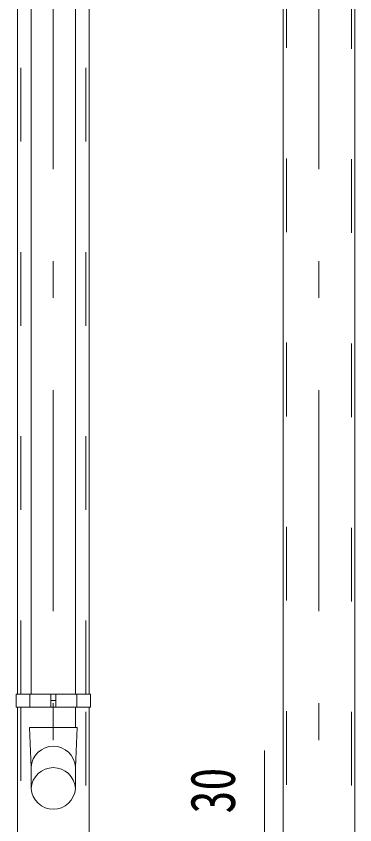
# Model space of a CAD drawing. Units: millimetres, scale not verified. Extents: x -31546 to 31551, y -14700 to 14700.
# Drawn here: x 20637 to 22109, y 1694 to 5205 of the extents above; entities that cross this region are included whole.
import ezdxf
from ezdxf.enums import TextEntityAlignment as Align

# ---------------------------------------------------------------- set-up
doc = ezdxf.new("R2010")
doc.units = ezdxf.units.MM
doc.header["$LTSCALE"] = 80
doc.linetypes.add('USER2', pattern=[10, 4, -6])
doc.linetypes.add('USER3', pattern=[24, 12, -5, 2, -5])
for name, color, linetype, lineweight in [('0-6_2-02BOLD', 7, 'Continuous', 18), ('0-7_2-12HIDDEN', 3, 'USER2', 18), ('0-8_2-22CENTER', 3, 'USER3', 18), ('0-A_2-52DIM', 3, 'Continuous', 18)]:
    doc.layers.add(name, color=color, linetype=linetype, lineweight=lineweight)
doc.styles.add('ＭＳ ゴシック', font='')
doc.styles.get('ＭＳ ゴシック').set_extended_font_data('MS Gothic')

msp = doc.modelspace()

# ---------------------------------------------------------------- linework, layer by layer
at = {"layer": '0-6_2-02BOLD'}
for p, q in [((20702.26, 8497.9), (20702.26, 2260.9)), ((20894.79, 8497.9), (20894.79, 2260.9)), ((20642.59, 2260.9), (20642.59, 7787.41)), ((20954.44, 2260.9), (20954.44, 7787.41)), ((21797.6, 1063.9), (21797.6, 7787.41)), ((22109.45, 7787.41), (22109.45, 1063.9)), ((20636.99, 2204.9), (20636.99, 2260.9)), ((20696.69, 2204.9), (20696.69, 2260.9)), ((20787.84, 2204.9), (20787.84, 2260.9)), ((20809.19, 2260.9), (20809.19, 2204.9)), ((20900.34, 2204.9), (20900.34, 2260.9)), ((20787.84, 2232.9), (20809.19, 2232.9)), ((20642.59, 2204.9), (20642.58, 1063.9)), ((20894.73, 2204.9), (20894.73, 2115.78)), ((20954.44, 2204.9), (20954.43, 1063.9))]:
    msp.add_line(p, q, dxfattribs=at)
for points in [[(20636.99, 2204.9), (20960.04, 2204.9), (20960.04, 2260.9), (20636.99, 2260.9)], [(20894.75, 1851.51), (20894.75, 1941.96), (20901.75, 2115.79), (20695.25, 2115.79), (20702.26, 1941.96), (20702.26, 1851.51)]]:
    msp.add_lwpolyline(points, dxfattribs=at)
for centre, radius, start, end in [((20798.52, 1938.53), 96.43, 3.55867, 176.44133), ((20798.52, 1845.52), 96.43, 3.55867, 176.44133), ((20798.52, 1857.5), 96.44, 183.56303, 356.43697)]:
    msp.add_arc(centre, radius, start, end, dxfattribs=at)
at = {"layer": '0-7_2-12HIDDEN'}
for p, q in [((20657.29, 2260.9), (20657.29, 7787.41)), ((20939.74, 2260.9), (20939.74, 7787.41)), ((21812.3, 7787.41), (21812.3, 1063.9)), ((22094.75, 1063.9), (22094.75, 7787.41)), ((20657.29, 2204.9), (20657.27, 1063.9)), ((20939.73, 1063.9), (20939.74, 2204.9))]:
    msp.add_line(p, q, dxfattribs=at)
at = {"layer": '0-8_2-22CENTER'}
for p, q in [((20798.52, 9341.41), (20798.52, -1281.07)), ((21953.51, 9341.41), (21953.5, -1281.07))]:
    msp.add_line(p, q, dxfattribs=at)
at = {"layer": '0-A_2-52DIM'}
msp.add_line((21716.95, 2015.9), (21716.95, 1445.03), dxfattribs=at)

# ---------------------------------------------------------------- texts
at = {"layer": '0-A_2-52DIM', "color": 7, "style": 'ＭＳ ゴシック', "width": 0.75}
msp.add_text('30', height=195, rotation=90, dxfattribs=at).set_placement((21646.95, 1742.79), align=Align.BOTTOM_LEFT)

doc.saveas('drawing.dxf')
